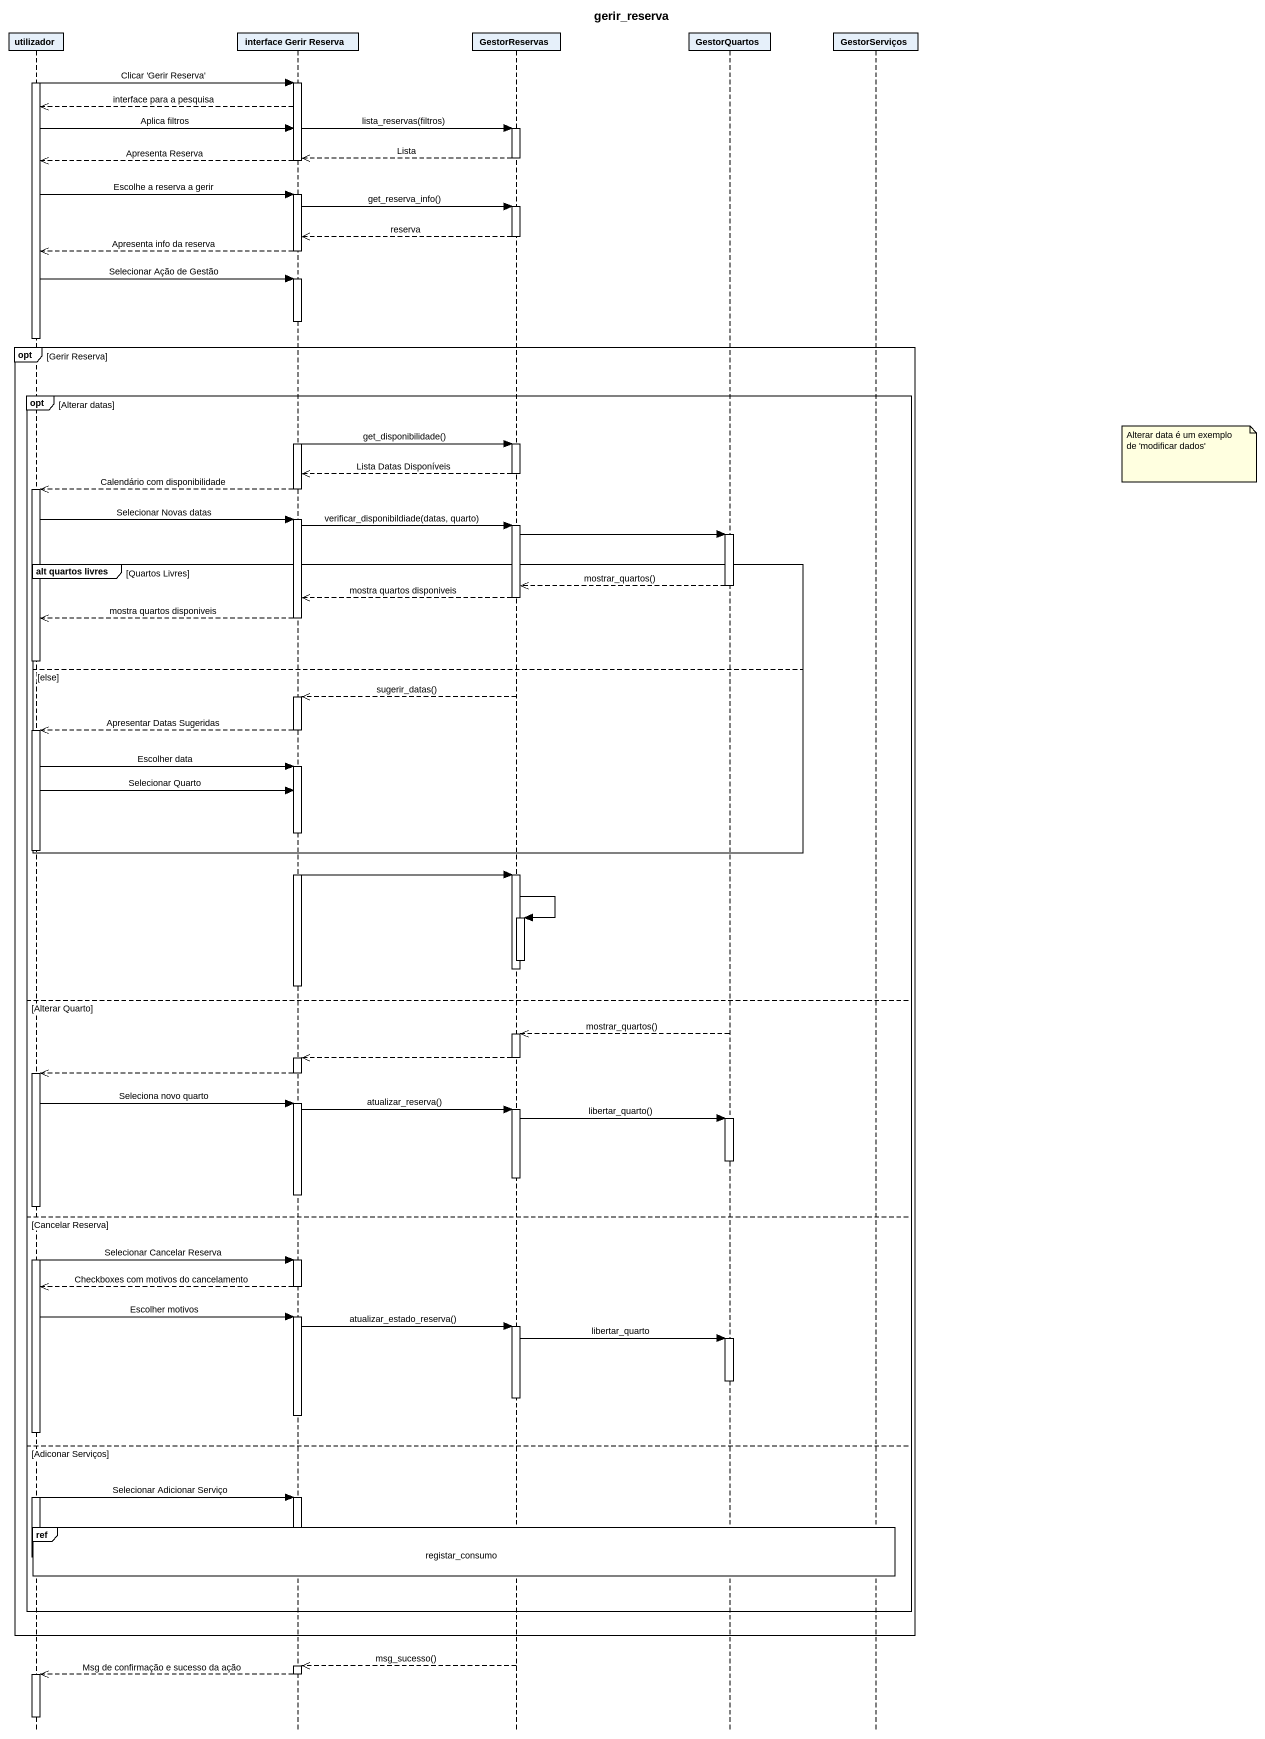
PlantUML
@startuml
title gerir_reserva
hide footbox
participant utilizador
participant "interface Gerir Reserva" as interface_Gerir_Reserva
participant GestorReservas
participant GestorQuartos
participant GestorServiços

activate utilizador
utilizador -> interface_Gerir_Reserva : Clicar 'Gerir Reserva'
activate interface_Gerir_Reserva
interface_Gerir_Reserva -->> utilizador : interface para a pesquisa
utilizador -> interface_Gerir_Reserva : Aplica filtros
interface_Gerir_Reserva -> GestorReservas : lista_reservas(filtros)
activate GestorReservas
GestorReservas -->> interface_Gerir_Reserva : Lista
deactivate GestorReservas
interface_Gerir_Reserva -->> utilizador : Apresenta Reserva
deactivate interface_Gerir_Reserva
utilizador -> interface_Gerir_Reserva : Escolhe a reserva a gerir
activate interface_Gerir_Reserva
interface_Gerir_Reserva -> GestorReservas : get_reserva_info()
activate GestorReservas
GestorReservas -->> interface_Gerir_Reserva : reserva
deactivate GestorReservas
interface_Gerir_Reserva -->> utilizador : Apresenta info da reserva
deactivate interface_Gerir_Reserva
utilizador -> interface_Gerir_Reserva : Selecionar Ação de Gestão
activate interface_Gerir_Reserva
deactivate utilizador
opt Gerir Reserva
  opt Alterar datas
    interface_Gerir_Reserva -> GestorReservas : get_disponibilidade()
    activate GestorReservas
    note right of GestorServiços : Alterar data é um exemplo de 'modificar dados'
    GestorReservas -->> interface_Gerir_Reserva : Lista Datas Disponíveis
    deactivate GestorReservas
    interface_Gerir_Reserva -->> utilizador : Calendário com disponibilidade
    deactivate interface_Gerir_Reserva
    activate utilizador
    utilizador -> interface_Gerir_Reserva : Selecionar Novas datas
    activate interface_Gerir_Reserva
    interface_Gerir_Reserva -> GestorReservas : verificar_disponibildiade(datas, quarto)
    activate GestorReservas
    GestorReservas -> GestorQuartos
    activate GestorQuartos
    group alt quartos livres [Quartos Livres]
      GestorQuartos -->> GestorReservas : mostrar_quartos()
      deactivate GestorQuartos
      GestorReservas -->> interface_Gerir_Reserva : mostra quartos disponiveis
      deactivate GestorReservas
      interface_Gerir_Reserva -->> utilizador : mostra quartos disponiveis
      deactivate interface_Gerir_Reserva
      deactivate utilizador
    else else
      GestorReservas -->> interface_Gerir_Reserva : sugerir_datas()
      activate interface_Gerir_Reserva
      interface_Gerir_Reserva -->> utilizador : Apresentar Datas Sugeridas
      deactivate interface_Gerir_Reserva
      activate utilizador
      utilizador -> interface_Gerir_Reserva : Escolher data
      activate interface_Gerir_Reserva
      utilizador -> interface_Gerir_Reserva : Selecionar Quarto
      deactivate utilizador
    end
    interface_Gerir_Reserva -> GestorReservas
    activate GestorReservas
    GestorReservas -> GestorReservas
    activate GestorReservas
    deactivate GestorReservas
    deactivate GestorReservas
    deactivate interface_Gerir_Reserva
  else Alterar Quarto
    GestorQuartos -->> GestorReservas : mostrar_quartos()
    activate GestorReservas
    GestorReservas -->> interface_Gerir_Reserva
    deactivate GestorReservas
    activate interface_Gerir_Reserva
    interface_Gerir_Reserva -->> utilizador
    deactivate interface_Gerir_Reserva
    activate utilizador
    utilizador -> interface_Gerir_Reserva : Seleciona novo quarto
    activate interface_Gerir_Reserva
    interface_Gerir_Reserva -> GestorReservas : atualizar_reserva()
    activate GestorReservas
    GestorReservas -> GestorQuartos : libertar_quarto()
    activate GestorQuartos
    deactivate GestorQuartos
    deactivate GestorReservas
    deactivate interface_Gerir_Reserva
  else Cancelar Reserva
    utilizador -> interface_Gerir_Reserva : Selecionar Cancelar Reserva
    activate interface_Gerir_Reserva
    interface_Gerir_Reserva -->> utilizador : Checkboxes com motivos do cancelamento
    deactivate interface_Gerir_Reserva
    utilizador -> interface_Gerir_Reserva : Escolher motivos
    activate interface_Gerir_Reserva
    interface_Gerir_Reserva -> GestorReservas : atualizar_estado_reserva()
    activate GestorReservas
    GestorReservas -> GestorQuartos : libertar_quarto
    activate GestorQuartos
    deactivate GestorQuartos
    deactivate GestorReservas
    deactivate interface_Gerir_Reserva
  else Adiconar Serviços
    utilizador -> interface_Gerir_Reserva : Selecionar Adicionar Serviço
    activate interface_Gerir_Reserva
    ref over utilizador, interface_Gerir_Reserva, GestorReservas, GestorQuartos, GestorServiços : registar_consumo
    deactivate interface_Gerir_Reserva
    deactivate utilizador
  end
end
GestorReservas -->> interface_Gerir_Reserva : msg_sucesso()
activate interface_Gerir_Reserva
interface_Gerir_Reserva -->> utilizador : Msg de confirmação e sucesso da ação
deactivate interface_Gerir_Reserva
activate utilizador
deactivate utilizador
@enduml
